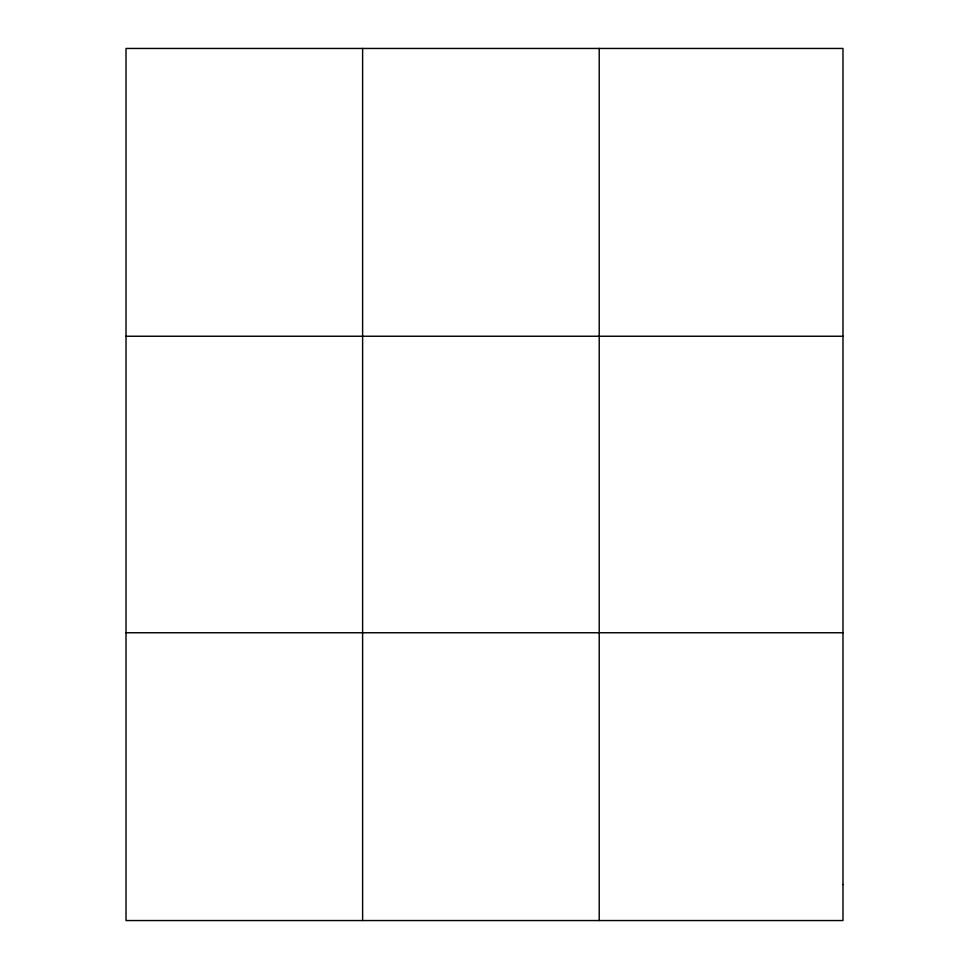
<?xml version="1.0" encoding="UTF-8"?>
<svg xmlns="http://www.w3.org/2000/svg" width="969" height="969" viewBox="0 0 969 969"><rect width="100%" height="100%" fill="white"/><g stroke="black" fill="none" stroke-linecap="round" stroke-linejoin="round"><path stroke-width="1.45" d="M362.612 48.45L362.612 920.55M599.217 48.45L599.217 920.55M126.018 336.243L842.982 336.243M126.018 632.757L842.982 632.757M842.982 884.576L842.982 920.55L126.018 920.55L126.018 48.45L842.982 48.45L842.982 884.576"/></g></svg>
